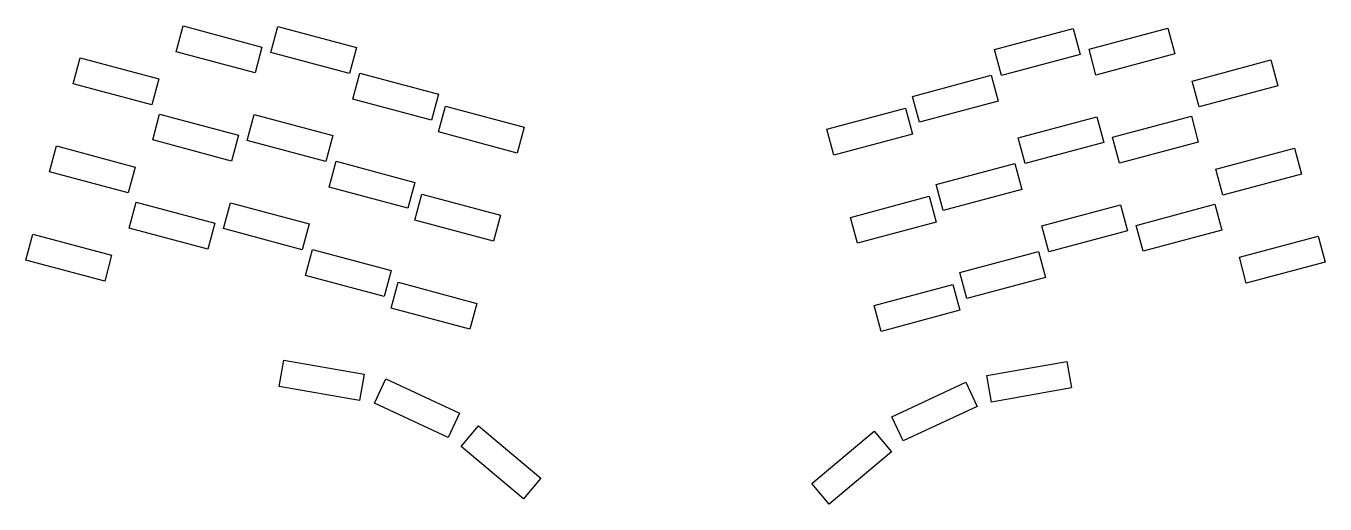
# Model space of a CAD drawing. Extents: x 12 to 283, y -160 to -60.
import ezdxf

# ---------------------------------------------------------------- set-up
doc = ezdxf.new("R2010")
doc.units = 0
doc.layers.add('BLACK', color=7, linetype='CONTINUOUS')

msp = doc.modelspace()

# ---------------------------------------------------------------- linework, layer by layer
at = {"layer": 'BLACK', "linetype": 'CONTINUOUS'}
for p, q in [((43.529694, -65.781077), (44.979081, -60.371892)), ((44.979081, -60.371892), (61.39982, -64.771816)), ((63.224676, -65.881951), (64.674063, -60.472766)), ((64.674063, -60.472766), (81.094802, -64.87269)), ((214.253101, -65.312815), (230.67384, -60.912892)), ((230.67384, -60.912892), (232.123227, -66.322076)), ((233.948083, -65.211942), (250.368822, -60.812019)), ((250.368822, -60.812019), (251.818209, -66.221203)), ((61.39982, -64.771816), (59.950433, -70.181001)), ((81.094802, -64.87269), (79.645415, -70.281875)), ((22.022977, -72.441684), (23.472364, -67.032499)), ((23.472364, -67.032499), (39.893103, -71.432423)), ((59.950433, -70.181001), (43.529694, -65.781077)), ((79.645415, -70.281875), (63.224676, -65.881951)), ((215.702488, -70.722), (214.253101, -65.312815)), ((232.123227, -66.322076), (215.702488, -70.722)), ((235.39747, -70.621127), (233.948083, -65.211942)), ((251.818209, -66.221203), (235.39747, -70.621127)), ((255.4548, -71.872548), (271.875539, -67.472625)), ((271.875539, -67.472625), (273.324926, -72.881809)), ((80.331468, -75.642083), (81.780855, -70.232898)), ((81.780855, -70.232898), (98.201594, -74.632822)), ((38.443716, -76.841608), (22.022977, -72.441684)), ((39.893103, -71.432423), (38.443716, -76.841608)), ((197.146309, -75.072947), (213.567048, -70.673024)), ((213.567048, -70.673024), (215.016435, -76.082208)), ((256.904187, -77.281733), (255.4548, -71.872548)), ((273.324926, -72.881809), (256.904187, -77.281733)), ((96.752207, -80.042007), (80.331468, -75.642083)), ((98.201594, -74.632822), (96.752207, -80.042007)), ((198.595696, -80.482132), (197.146309, -75.072947)), ((98.214717, -82.504437), (99.664104, -77.095252)), ((99.664104, -77.095252), (116.084843, -81.495176)), ((179.26306, -81.935302), (195.683799, -77.535379)), ((195.683799, -77.535379), (197.133186, -82.944563)), ((215.016435, -76.082208), (198.595696, -80.482132)), ((38.59919, -84.181964), (40.048577, -78.772779)), ((40.048577, -78.772779), (56.469316, -83.172703)), ((58.294172, -84.282838), (59.743559, -78.873653)), ((59.743559, -78.873653), (76.164298, -83.273577)), ((219.183604, -83.713702), (235.604343, -79.313779)), ((235.604343, -79.313779), (237.05373, -84.722963)), ((238.878586, -83.612829), (255.299325, -79.212906)), ((255.299325, -79.212906), (256.748712, -84.62209)), ((56.469316, -83.172703), (55.019929, -88.581888)), ((76.164298, -83.273577), (74.714911, -88.682762)), ((114.635456, -86.904361), (98.214717, -82.504437)), ((116.084843, -81.495176), (114.635456, -86.904361)), ((180.712447, -87.344487), (179.26306, -81.935302)), ((197.133186, -82.944563), (180.712447, -87.344487)), ((220.632991, -89.122887), (219.183604, -83.713702)), ((240.327973, -89.022014), (238.878586, -83.612829)), ((17.092475, -90.842571), (18.541862, -85.433386)), ((18.541862, -85.433386), (34.962601, -89.83331)), ((55.019929, -88.581888), (38.59919, -84.181964)), ((74.714911, -88.682762), (58.294172, -84.282838)), ((237.05373, -84.722963), (220.632991, -89.122887)), ((256.748712, -84.62209), (240.327973, -89.022014)), ((260.385303, -90.273435), (276.806042, -85.873512)), ((276.806042, -85.873512), (278.255429, -91.282696)), ((75.400965, -94.04297), (76.850352, -88.633785)), ((76.850352, -88.633785), (93.271091, -93.033709)), ((202.076812, -93.473834), (218.497551, -89.073911)), ((218.497551, -89.073911), (219.946938, -94.483095)), ((33.513214, -95.242495), (17.092475, -90.842571)), ((34.962601, -89.83331), (33.513214, -95.242495)), ((261.83469, -95.68262), (260.385303, -90.273435)), ((278.255429, -91.282696), (261.83469, -95.68262)), ((91.821704, -98.442894), (75.400965, -94.04297)), ((93.271091, -93.033709), (91.821704, -98.442894)), ((203.526199, -98.883019), (202.076812, -93.473834)), ((219.946938, -94.483095), (203.526199, -98.883019)), ((33.668687, -102.582851), (35.118074, -97.173666)), ((35.118074, -97.173666), (51.538813, -101.57359)), ((53.363669, -102.683725), (54.813056, -97.27454)), ((54.813056, -97.27454), (71.233795, -101.674464)), ((93.284214, -100.905324), (94.733601, -95.496139)), ((94.733601, -95.496139), (111.15434, -99.896063)), ((184.193563, -100.336189), (200.614302, -95.936266)), ((200.614302, -95.936266), (202.063689, -101.34545)), ((111.15434, -99.896063), (109.704953, -105.305248)), ((224.114108, -102.114589), (240.534847, -97.714666)), ((240.534847, -97.714666), (241.984234, -103.12385)), ((243.809089, -102.013716), (260.229828, -97.613793)), ((260.229828, -97.613793), (261.679215, -103.022977)), ((50.089426, -106.982775), (33.668687, -102.582851)), ((51.538813, -101.57359), (50.089426, -106.982775)), ((69.784408, -107.083649), (53.363669, -102.683725)), ((71.233795, -101.674464), (69.784408, -107.083649)), ((109.704953, -105.305248), (93.284214, -100.905324)), ((185.64295, -105.745374), (184.193563, -100.336189)), ((202.063689, -101.34545), (185.64295, -105.745374)), ((225.563495, -107.523774), (224.114108, -102.114589)), ((245.258476, -107.422901), (243.809089, -102.013716)), ((12.161973, -109.243458), (13.61136, -103.834273)), ((13.61136, -103.834273), (30.032099, -108.234197)), ((241.984234, -103.12385), (225.563495, -107.523774)), ((261.679215, -103.022977), (245.258476, -107.422901)), ((265.315804, -108.674323), (281.736543, -104.2744)), ((281.736543, -104.2744), (283.18593, -109.683584)), ((30.032099, -108.234197), (28.582712, -113.643382)), ((70.470461, -112.443857), (71.919848, -107.034672)), ((71.919848, -107.034672), (88.340587, -111.434596)), ((207.007315, -111.874721), (223.428054, -107.474798)), ((223.428054, -107.474798), (224.877441, -112.883982)), ((28.582712, -113.643382), (12.161973, -109.243458)), ((266.765191, -114.083508), (265.315804, -108.674323)), ((283.18593, -109.683584), (266.765191, -114.083508)), ((86.8912, -116.843781), (70.470461, -112.443857)), ((88.340587, -111.434596), (86.8912, -116.843781)), ((208.456702, -117.283906), (207.007315, -111.874721)), ((224.877441, -112.883982), (208.456702, -117.283906)), ((88.35371, -119.306211), (89.803097, -113.897026)), ((89.803097, -113.897026), (106.223836, -118.29695)), ((189.124066, -118.737076), (205.544805, -114.337153)), ((205.544805, -114.337153), (206.994192, -119.746337)), ((106.223836, -118.29695), (104.774449, -123.706135)), ((190.573453, -124.146261), (189.124066, -118.737076)), ((104.774449, -123.706135), (88.35371, -119.306211)), ((206.994192, -119.746337), (190.573453, -124.146261)), ((64.99758, -135.653208), (65.970009, -130.138285)), ((65.970009, -130.138285), (82.711741, -133.090304)), ((212.604063, -133.385637), (229.345794, -130.433618)), ((229.345794, -130.433618), (230.318224, -135.948542)), ((82.711741, -133.090304), (81.739311, -138.605227)), ((84.848568, -139.122395), (87.21523, -134.047071)), ((87.21523, -134.047071), (102.622463, -141.231582)), ((192.82679, -141.950165), (208.234022, -134.765654)), ((208.234022, -134.765654), (210.600685, -139.840978)), ((213.576492, -138.900561), (212.604063, -133.385637)), ((81.739311, -138.605227), (64.99758, -135.653208)), ((230.318224, -135.948542), (213.576492, -138.900561)), ((100.255801, -146.306905), (84.848568, -139.122395)), ((210.600685, -139.840978), (195.193452, -147.025488)), ((102.622463, -141.231582), (100.255801, -146.306905)), ((195.193452, -147.025488), (192.82679, -141.950165)), ((102.950504, -148.170963), (106.550115, -143.881114)), ((106.550115, -143.881114), (119.57287, -154.808503)), ((176.11483, -155.901374), (189.137586, -144.973985)), ((189.137586, -144.973985), (192.737196, -149.263834)), ((115.97326, -159.098352), (102.950504, -148.170963)), ((192.737196, -149.263834), (179.714441, -160.191223)), ((119.57287, -154.808503), (115.97326, -159.098352)), ((179.714441, -160.191223), (176.11483, -155.901374))]:
    msp.add_line(p, q, dxfattribs=at)

doc.saveas('drawing.dxf')
